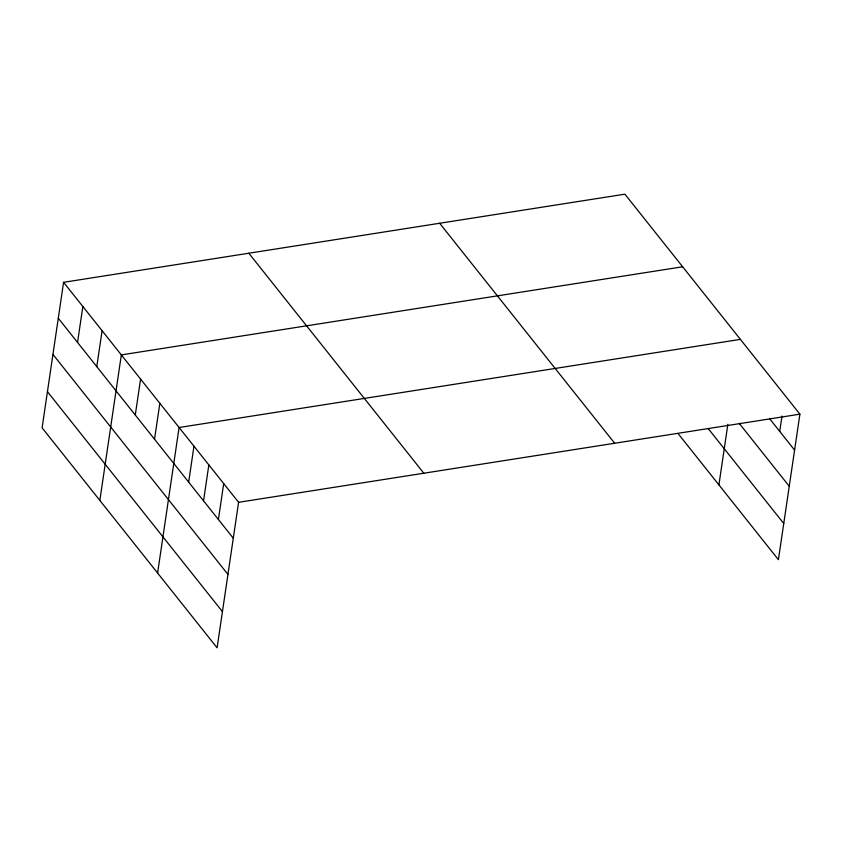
<?xml version="1.0" encoding="UTF-8"?>
<svg xmlns="http://www.w3.org/2000/svg" width="842" height="842" viewBox="0 0 842 842"><rect width="100%" height="100%" fill="white"/><g stroke="black" fill="none" stroke-linecap="round" stroke-linejoin="round"><path stroke-width="1.26" d="M63.592 282.312L42.1 427.831L217.099 647.824L238.591 502.306L63.592 282.312L624.901 194.176L799.9 414.169L778.408 559.688L678.01 433.472M77.538 342.441L82.842 306.509M96.788 366.638L102.093 330.706M99.851 500.432L121.343 354.903L682.652 266.777M135.278 415.032L140.593 379.111M154.528 439.24L159.843 403.307M157.601 573.023L179.093 427.504L740.402 339.368M188.661 482.129L193.965 446.207M203.532 500.832L208.837 464.9M218.404 519.535L223.709 483.603M718.91 484.897L727.856 424.315M779.724 431.399L781.997 416.001M238.591 502.306L799.9 414.169M769.546 418.611L794.595 450.102M739.15 423.273L789.249 486.266M708.206 428.567L783.755 523.524M439.671 223.267L614.671 443.25M248.822 253.221L423.821 473.215M58.287 318.244L233.287 538.227M52.941 354.408L227.94 574.391M47.436 391.667L222.446 611.66"/></g></svg>
